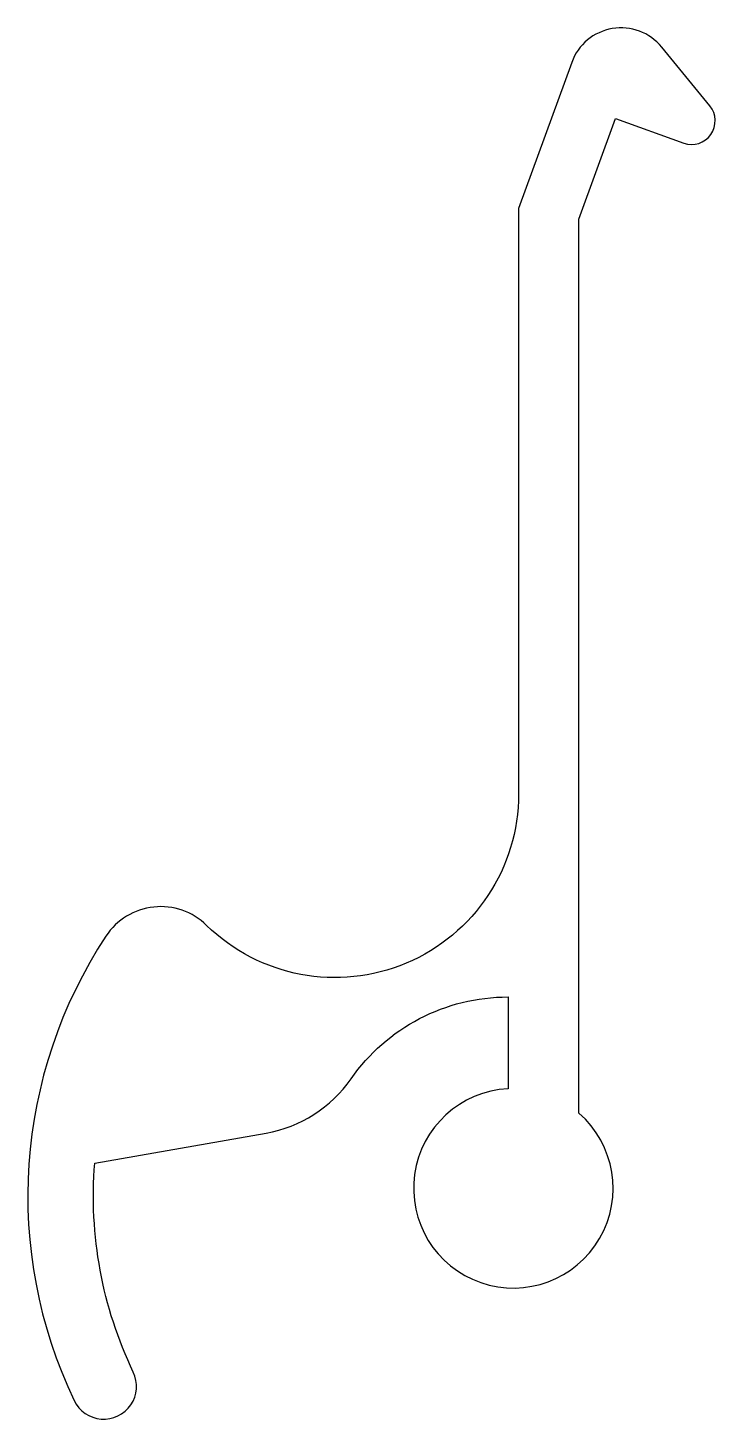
# Model space of a CAD drawing. Extents: x 1493.2 to 1519.4, y -50.4 to 2.6.
import ezdxf

# ---------------------------------------------------------------- set-up
doc = ezdxf.new("R2010")
doc.units = 0
doc.header["$LTSCALE"] = 15
doc.layers.get('0').update_dxf_attribs({"linetype": 'CONTINUOUS'})

msp = doc.modelspace()

# ---------------------------------------------------------------- linework, layer by layer
msp.add_lwpolyline([(1519.19, -0.371), (1517.356, 1.869, 0.581291), (1513.929, 1.287), (1511.904, -4.274), (1511.904, -26.576, -0.663846), (1500.014, -31.585, 0.471027), (1496.181, -31.996, 0.263341), (1494.969, -49.686, 1), (1497.224, -48.606, -0.132912), (1495.756, -40.643), (1502.284, -39.496, 0.199434), (1505.518, -37.433, -0.245079), (1511.504, -34.312), (1511.504, -37.807, 5.125867), (1514.204, -38.74), (1514.204, -4.68), (1515.601, -0.846), (1518.195, -1.79, 0.758415)], format="xyb", close=True)

doc.saveas('drawing.dxf')
